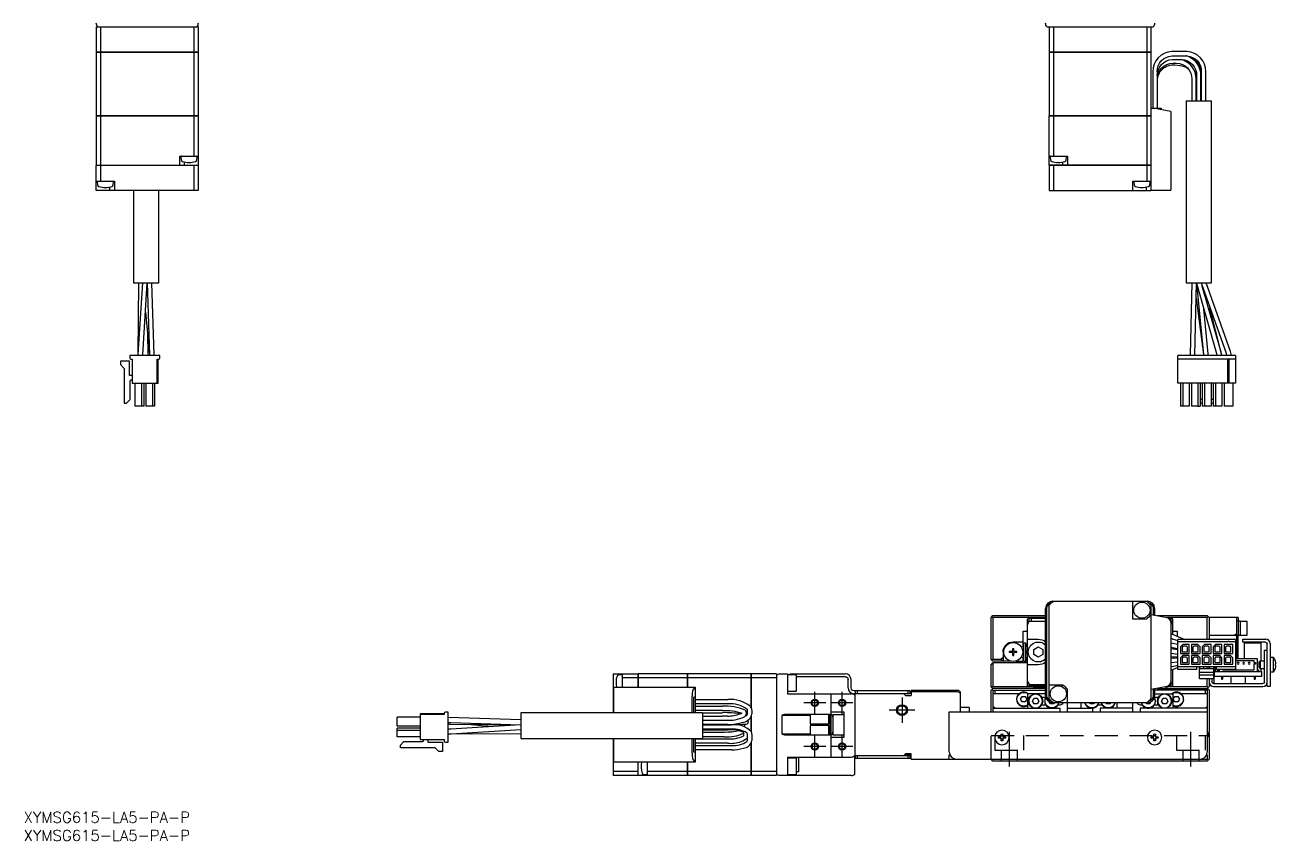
# Model space of a CAD drawing. Extents: x 0 to 753, y -8 to 439.
# Drawn here: x 0.4 to 344.5, y -8 to 216.5 of the extents above; entities that cross this region are included whole.
import ezdxf

# ---------------------------------------------------------------- set-up
doc = ezdxf.new("R2010")
doc.units = 0
doc.header["$LTSCALE"] = 0.5
doc.linetypes.add('CENTER', pattern=[50.8, 31.75, -6.35, 6.35, -6.35])
doc.linetypes.add('DASHED', pattern=[19.05, 12.7, -6.35])
for name, color, linetype in [('MSM_CENTER', 1, 'CENTER'), ('MSM_CONTINUOUS', 7, 'CONTINUOUS'), ('MSM_DASHED', 4, 'DASHED'), ('MSM_NARROW', 5, 'CONTINUOUS'), ('MSM_PART_NUMBER', 7, 'CONTINUOUS')]:
    doc.layers.add(name, color=color, linetype=linetype)
doc.styles.get("Standard").update_dxf_attribs({"font": 'txt.shx', "height": 1, "bigfont": 'bigfont.shx'})

msp = doc.modelspace()

# ---------------------------------------------------------------- linework, layer by layer
at = {"layer": 'MSM_CENTER'}
for p, q in [((217.66, 27), (217.66, 33)), ((225.16, 27), (225.16, 33)), ((241.66, 31.5), (241.66, 24.5)), ((220.66, 30), (214.66, 30)), ((228.16, 30), (222.16, 30)), ((245.16, 28), (238.16, 28)), ((217.66, 15), (217.66, 21)), ((225.16, 15), (225.16, 21)), ((271.16, 22), (271.16, 12.5)), ((321.16, 12.5), (321.16, 22)), ((220.66, 18), (214.66, 18)), ((228.16, 18), (222.16, 18))]:
    msp.add_line(p, q, dxfattribs=at)
at = {"layer": 'MSM_CONTINUOUS'}
for p, q in [((20, 216.01), (20, 209.02)), ((20, 216.01), (48, 216.01)), ((21.15, 216.01), (21.15, 209.02)), ((46.84, 216.01), (46.84, 209.02)), ((48, 216.01), (48, 209.02)), ((281.54, 216.01), (310.78, 216.01)), ((282.16, 216.01), (282.16, 209.02)), ((283.32, 216.01), (283.32, 209.02)), ((309.01, 216.01), (309.01, 209.02)), ((310.16, 216.01), (310.16, 209.02)), ((20, 209.02), (48, 209.02)), ((20, 209.01), (20, 191.52)), ((48, 209.01), (20, 209.01)), ((20.01, 209.01), (20.01, 209.02)), ((21.15, 209.01), (21.15, 191.52)), ((21.16, 209.01), (21.16, 209.02)), ((46.83, 209.01), (46.83, 209.02)), ((46.84, 209.01), (46.84, 191.52)), ((47.99, 209.01), (47.99, 209.02)), ((48, 209.01), (48, 191.52)), ((282.16, 209.02), (310.16, 209.02)), ((282.16, 209.01), (282.16, 191.52)), ((310.16, 209.01), (282.16, 209.01)), ((282.17, 209.01), (282.17, 209.02)), ((283.32, 209.01), (283.32, 191.52)), ((283.33, 209.01), (283.33, 209.02)), ((309, 209.01), (309, 209.02)), ((309.01, 209.01), (309.01, 191.52)), ((310.15, 209.01), (310.15, 209.02)), ((310.16, 209.01), (310.16, 171.01)), ((320.01, 209.21), (315.91, 209.21)), ((315.91, 208.01), (320.01, 208.01)), ((316.07, 207.01), (318.55, 207.01)), ((320.01, 208), (319.97, 208.01)), ((310.71, 203.61), (310.71, 193.61)), ((311.91, 193.61), (311.91, 203.61)), ((316.22, 206.01), (317.1, 206.01)), ((316.68, 205.53), (318.06, 205.41)), ((322.56, 203.32), (322.55, 203.35)), ((322.55, 203.35), (322.56, 203.32)), ((322.61, 202.61), (322.56, 203.32)), ((322.56, 203.32), (322.71, 202.11)), ((324.01, 203.61), (324.01, 195.61)), ((325.21, 195.61), (325.21, 203.61)), ((321.41, 201.61), (321.41, 195.61)), ((322.61, 195.61), (322.61, 202.61)), ((322.71, 202.61), (322.71, 195.61)), ((323.91, 195.61), (323.91, 202.61)), ((310.16, 193.61), (312.96, 193.61)), ((315.66, 192.75), (310.76, 193.61)), ((312.96, 193.61), (312.96, 193.22)), ((315.66, 192.75), (315.66, 171.11)), ((319.81, 195.61), (326.81, 195.61)), ((319.81, 195.61), (319.81, 145.61)), ((326.81, 145.61), (326.81, 195.61)), ((20, 191.52), (48, 191.52)), ((20, 191.51), (20, 177.91)), ((48, 191.51), (20, 191.51)), ((20.01, 191.51), (20.01, 191.52)), ((21.15, 191.51), (21.15, 177.91)), ((21.16, 191.51), (21.16, 191.52)), ((46.83, 191.51), (46.83, 191.52)), ((46.84, 191.51), (46.84, 180.41)), ((47.99, 191.51), (47.99, 191.52)), ((48, 191.51), (48, 177.91)), ((282.16, 191.52), (310.16, 191.52)), ((310.16, 191.51), (282.16, 191.51)), ((282.16, 177.91), (282.16, 191.51)), ((282.17, 191.51), (282.17, 191.52)), ((283.32, 191.51), (283.32, 180.41)), ((283.33, 191.51), (283.33, 191.52)), ((309, 191.51), (309, 191.52)), ((309.01, 191.51), (309.01, 177.91)), ((310.15, 191.51), (310.15, 191.52)), ((43, 180.41), (48, 180.41)), ((43, 177.91), (43, 180.41)), ((43.27, 180.19), (43.34, 179.42)), ((47.66, 179.42), (47.73, 180.19)), ((282.16, 180.41), (287.16, 180.41)), ((282.43, 180.19), (282.5, 179.42)), ((286.82, 179.42), (286.89, 180.19)), ((287.16, 180.41), (287.16, 177.91)), ((20, 177.91), (48, 177.91)), ((48, 177.9), (20, 177.9)), ((20, 171.01), (20, 177.9)), ((20.01, 177.91), (20.01, 177.9)), ((21.15, 177.9), (21.15, 173.51)), ((21.16, 177.91), (21.16, 177.9)), ((44.25, 177.91), (44.25, 178.84)), ((46.83, 177.91), (46.83, 177.9)), ((46.84, 177.9), (46.84, 171.01)), ((47.99, 177.91), (47.99, 177.9)), ((48, 177.9), (48, 171.01)), ((310.16, 177.91), (282.16, 177.91)), ((282.16, 177.9), (282.16, 171.01)), ((310.16, 177.9), (282.16, 177.9)), ((282.17, 177.91), (282.17, 177.9)), ((283.32, 177.9), (283.32, 171.01)), ((283.33, 177.91), (283.33, 177.9)), ((285.91, 177.91), (285.91, 178.84)), ((309, 177.91), (309, 177.9)), ((309.01, 177.9), (309.01, 173.51)), ((310.15, 177.91), (310.15, 177.9)), ((20, 173.51), (25, 173.51)), ((20.27, 173.3), (20.34, 172.53)), ((24.66, 172.53), (24.73, 173.3)), ((25, 173.51), (25, 171.01)), ((305.16, 171.01), (305.16, 173.51)), ((305.16, 173.51), (310.16, 173.51)), ((305.43, 173.3), (305.5, 172.53)), ((309.82, 172.53), (309.89, 173.3)), ((48, 171.01), (20, 171.01)), ((23.75, 171.01), (23.75, 171.95)), ((30.23, 171.01), (30.23, 145.61)), ((37.23, 145.61), (37.23, 171.01)), ((282.16, 171.01), (310.16, 171.01)), ((308.91, 171.01), (308.91, 171.95)), ((310.16, 171.11), (315.66, 171.11)), ((30.23, 145.61), (37.23, 145.61)), ((31.6, 145.61), (31.45, 125.94)), ((32.7, 145.61), (31.46, 125.81)), ((32.76, 125.73), (34, 145.59)), ((34, 145.61), (34.65, 125.68)), ((35.94, 125.73), (35.3, 145.61)), ((319.81, 145.61), (326.81, 145.61)), ((321.36, 145.61), (320.96, 125.72)), ((322.26, 125.69), (322.66, 145.61)), ((322.66, 145.52), (328.19, 126.1)), ((322.67, 145.49), (324.63, 125.89)), ((323.92, 145.61), (330.81, 126.21)), ((329.44, 126.46), (324.25, 144.67)), ((332.03, 126.64), (325.3, 145.61)), ((322.58, 141.31), (324.62, 125.85)), ((325.92, 126.02), (324.68, 138.43)), ((329.49, 126.37), (326.38, 138.68)), ((33.49, 137.46), (34.62, 125.89)), ((34.11, 131.13), (34.14, 126.28)), ((26.62, 124.06), (26.62, 123.06)), ((29.15, 124.06), (26.62, 124.06)), ((29.15, 120.21), (29.15, 124.06)), ((29.19, 125.61), (29.19, 124.89)), ((37.47, 125.61), (29.19, 125.61)), ((29.49, 124.59), (29.9, 124.59)), ((29.9, 124.59), (29.9, 117.96)), ((31.45, 125.94), (31.45, 125.61)), ((31.46, 125.81), (31.45, 125.61)), ((32.75, 125.61), (32.76, 125.73)), ((32.76, 125.61), (32.8, 126.39)), ((34.14, 126.28), (34.15, 125.61)), ((34.62, 125.89), (34.64, 125.61)), ((34.65, 125.68), (34.65, 125.61)), ((35.95, 125.61), (35.94, 125.73)), ((36.76, 117.96), (36.76, 124.59)), ((36.76, 124.59), (37.17, 124.59)), ((37.01, 117.96), (37.01, 124.59)), ((37.47, 124.89), (37.47, 125.61)), ((333.41, 125.61), (317.56, 125.61)), ((317.56, 117.96), (317.56, 125.61)), ((333.41, 124.59), (317.56, 124.59)), ((320.96, 125.72), (320.96, 125.61)), ((322.26, 125.61), (322.26, 125.76)), ((322.26, 125.61), (322.26, 125.69)), ((324.63, 125.89), (324.65, 125.61)), ((325.95, 125.61), (325.92, 126.02)), ((328.19, 126.1), (328.3, 125.61)), ((329.62, 125.61), (329.44, 126.46)), ((329.63, 125.61), (329.49, 126.37)), ((330.81, 126.21), (330.97, 125.61)), ((330.81, 126.21), (330.97, 125.61)), ((331.33, 117.96), (331.33, 124.59)), ((331.63, 117.96), (331.63, 124.59)), ((332.29, 125.61), (332.03, 126.64)), ((333.41, 125.61), (333.41, 117.96)), ((26.62, 123.06), (27.64, 122.04)), ((27.64, 122.04), (27.64, 112.5)), ((29.9, 120.06), (29.3, 120.06)), ((29.34, 113.5), (29.34, 118.63)), ((29.62, 118.91), (29.9, 118.91)), ((29.9, 117.96), (37.01, 117.96)), ((30.63, 117.96), (30.63, 111.61)), ((32.43, 117.96), (32.43, 111.61)), ((33.03, 117.96), (33.03, 111.61)), ((33.63, 117.96), (33.63, 111.61)), ((35.43, 117.96), (35.43, 111.61)), ((36.03, 117.96), (36.03, 111.61)), ((333.41, 117.96), (317.56, 117.96)), ((318.28, 117.96), (318.28, 111.61)), ((318.88, 117.96), (318.88, 111.61)), ((320.68, 117.96), (320.68, 111.61)), ((321.28, 117.96), (321.28, 111.61)), ((323.08, 117.96), (323.08, 111.61)), ((323.68, 117.96), (323.68, 111.61)), ((324.28, 117.96), (324.28, 111.61)), ((324.88, 117.96), (324.88, 111.61)), ((326.68, 117.96), (326.68, 111.61)), ((327.28, 117.96), (327.28, 111.61)), ((327.88, 117.96), (327.88, 111.61)), ((329.68, 117.96), (329.68, 111.61)), ((330.28, 117.96), (330.28, 111.61)), ((332.68, 117.96), (332.68, 111.61)), ((27.64, 112.5), (28.34, 112.5)), ((28.34, 112.5), (29.34, 113.5)), ((33.03, 111.61), (30.63, 111.61)), ((36.03, 111.61), (33.63, 111.61)), ((318.88, 111.61), (318.28, 111.61)), ((320.68, 111.61), (318.88, 111.61)), ((323.08, 111.61), (321.28, 111.61)), ((323.08, 111.61), (323.68, 111.61)), ((324.28, 113.5), (323.68, 113.5)), ((324.28, 112.5), (323.68, 112.5)), ((324.88, 111.61), (324.28, 111.61)), ((326.68, 111.61), (324.88, 111.61)), ((327.28, 113.5), (326.68, 113.5)), ((327.28, 112.5), (326.68, 112.5)), ((327.88, 111.61), (327.28, 111.61)), ((329.68, 111.61), (327.88, 111.61)), ((332.68, 111.61), (330.28, 111.61)), ((281.16, 32), (281.16, 56)), ((281.54, 32), (281.54, 56)), ((282.16, 31.15), (282.16, 56.84)), ((283.16, 58), (309.16, 58)), ((305.16, 53), (305.16, 58)), ((310.16, 56.85), (310.16, 31.15)), ((310.78, 56), (310.78, 54.19)), ((311.16, 56), (311.16, 54.12)), ((266.16, 53.5), (266.66, 54)), ((266.16, 42), (266.16, 53.5)), ((266.41, 53.75), (266.66, 53.5)), ((266.66, 54), (281.16, 54)), ((266.66, 53.5), (266.66, 42)), ((281.16, 53.5), (266.66, 53.5)), ((276.66, 53.5), (276.16, 53)), ((276.16, 34.5), (276.16, 53)), ((276.16, 52.5), (277.16, 52.5)), ((276.66, 52.5), (276.66, 53.3)), ((276.66, 53.3), (281.16, 53.3)), ((277.16, 53.3), (277.16, 52.5)), ((277.16, 52.5), (281.16, 52.5)), ((308.91, 53), (305.16, 53)), ((310.16, 54.3), (314.17, 53.59)), ((311.86, 54), (325.66, 54)), ((325.66, 53.5), (314.51, 53.5)), ((314.89, 53.3), (315.66, 53.3)), ((315.16, 53.06), (315.16, 53.3)), ((315.53, 52.5), (316.16, 52.5)), ((316.16, 53), (315.66, 53.5)), ((315.66, 53.3), (315.66, 52.5)), ((315.66, 51.82), (315.66, 36.18)), ((316.16, 48.89), (316.16, 53)), ((325.66, 54), (326.16, 53.5)), ((325.66, 53.5), (325.91, 53.75)), ((325.66, 47.47), (325.66, 53.5)), ((334.16, 53.5), (326.16, 53.5)), ((326.16, 53.5), (326.16, 47.47)), ((333.66, 53.5), (333.66, 42.5)), ((334.66, 52.5), (333.66, 52.5)), ((334.16, 53.5), (334.16, 52.5)), ((334.16, 52.5), (334.16, 48.5)), ((334.66, 52.5), (334.66, 48.5)), ((336.66, 52.4), (334.66, 52.4)), ((336.66, 48.6), (336.66, 52.4)), ((274.96, 49.7), (276.16, 49.7)), ((274.96, 45.55), (274.96, 49.7)), ((315.66, 49.1), (319.51, 47.47)), ((316.16, 49.7), (317.36, 49.7)), ((317.36, 49.7), (317.36, 48.38)), ((334.66, 48.5), (326.16, 48.5)), ((333.66, 49), (333.16, 48.5)), ((334.16, 42.5), (334.16, 48.5)), ((334.66, 48.6), (336.66, 48.6)), ((272.12, 45), (272.41, 45)), ((272.12, 44.21), (272.12, 45)), ((272.26, 46.8), (274.96, 46.8)), ((272.41, 44.21), (272.41, 45)), ((274.66, 45.38), (274.96, 45.55)), ((275.16, 46.5), (275.76, 46.5)), ((275.16, 41.5), (275.16, 46.5)), ((275.76, 41.5), (275.76, 46.5)), ((275.96, 46), (276.16, 46.2)), ((275.96, 46), (275.96, 45.55)), ((276.16, 46), (275.96, 46)), ((276.16, 45.43), (275.96, 45.55)), ((276.16, 47.5), (279.16, 47.5)), ((277.91, 44.72), (279.16, 45.44)), ((279.16, 45.44), (280.41, 44.72)), ((315.66, 47.73), (317.56, 47.12)), ((315.66, 46.48), (317.56, 46.11)), ((317.56, 44.89), (315.66, 45.26)), ((317.56, 44.6), (315.66, 44.88)), ((315.68, 47.79), (316.29, 47.53)), ((316.16, 47.57), (316.16, 47.59)), ((316.16, 45.16), (316.16, 44.8)), ((316.56, 44.75), (316.56, 45.08)), ((317.16, 44.66), (317.16, 44.97)), ((333.41, 47.47), (317.56, 47.47)), ((317.56, 39.19), (317.56, 47.47)), ((331.33, 46.76), (317.56, 46.76)), ((318.88, 46.03), (318.28, 45.43)), ((318.28, 45.43), (318.28, 43.63)), ((318.95, 45.58), (318.7, 45.33)), ((318.7, 45.33), (318.7, 44.08)), ((320.68, 46.03), (318.88, 46.03)), ((319.92, 45.58), (318.95, 45.58)), ((320.17, 45.33), (319.92, 45.58)), ((320.17, 44.08), (320.17, 45.33)), ((320.68, 43.63), (320.68, 46.03)), ((323.08, 46.03), (321.28, 46.03)), ((321.28, 46.03), (321.28, 43.63)), ((321.95, 45.58), (321.7, 45.33)), ((321.7, 45.33), (321.7, 44.08)), ((322.92, 45.58), (321.95, 45.58)), ((323.17, 45.33), (322.92, 45.58)), ((323.08, 46.03), (323.68, 45.43)), ((323.17, 44.08), (323.17, 45.33)), ((323.68, 43.63), (323.68, 45.43)), ((324.88, 46.03), (324.28, 45.43)), ((324.28, 45.43), (324.28, 43.63)), ((324.95, 45.58), (324.7, 45.33)), ((324.7, 45.33), (324.7, 44.08)), ((326.68, 46.03), (324.88, 46.03)), ((325.92, 45.58), (324.95, 45.58)), ((326.17, 45.33), (325.92, 45.58)), ((326.17, 44.08), (326.17, 45.33)), ((326.68, 43.63), (326.68, 46.03)), ((327.88, 46.03), (327.28, 45.43)), ((327.28, 45.43), (327.28, 43.63)), ((327.95, 45.58), (327.7, 45.33)), ((327.7, 45.33), (327.7, 44.08)), ((329.68, 46.03), (327.88, 46.03)), ((328.92, 45.58), (327.95, 45.58)), ((329.17, 45.33), (328.92, 45.58)), ((329.17, 44.08), (329.17, 45.33)), ((329.68, 43.63), (329.68, 46.03)), ((332.68, 46.03), (330.28, 46.03)), ((330.28, 46.03), (330.28, 43.63)), ((330.95, 45.58), (330.7, 45.33)), ((330.7, 45.33), (330.7, 44.08)), ((331.92, 45.58), (330.95, 45.58)), ((331.33, 46.76), (331.33, 46.86)), ((331.63, 46.86), (331.63, 46.76)), ((333.41, 46.76), (331.63, 46.76)), ((332.17, 45.33), (331.92, 45.58)), ((332.17, 44.08), (332.17, 45.33)), ((332.68, 43.63), (332.68, 46.03)), ((333.41, 47.47), (333.41, 39.19)), ((335.46, 46.7), (335.46, 47.5)), ((335.46, 47.5), (341.76, 47.5)), ((341.66, 46.7), (335.46, 46.7)), ((335.91, 46.5), (336.91, 46.5)), ((335.91, 42.2), (335.91, 46.5)), ((336.91, 46.5), (336.91, 46.4)), ((339.41, 46.4), (336.91, 46.4)), ((337.71, 46.4), (337.71, 46.5)), ((338.61, 46.5), (337.71, 46.5)), ((338.09, 46.4), (338.09, 46.5)), ((338.24, 46.4), (338.24, 46.5)), ((338.61, 46.4), (338.61, 46.5)), ((339.41, 46.5), (339.41, 46.4)), ((339.41, 46.5), (340.41, 46.5)), ((340.41, 46.5), (340.41, 41.5)), ((342.16, 34.5), (342.16, 46.2)), ((342.96, 46.3), (342.96, 34.5)), ((266.66, 41.5), (266.16, 42)), ((266.66, 42), (266.41, 41.75)), ((266.66, 42), (268.96, 42)), ((271.55, 41.5), (266.66, 41.5)), ((269.46, 42.5), (268.96, 42)), ((268.96, 42), (269.46, 41.65)), ((269.46, 44), (269.46, 41.5)), ((271.26, 43.86), (271.26, 44.15)), ((272.06, 44.15), (271.26, 44.15)), ((272.06, 43.86), (271.26, 43.86)), ((271.79, 44.15), (271.79, 43.86)), ((272.41, 44.47), (272.12, 44.47)), ((272.12, 43), (272.12, 43.8)), ((272.41, 43.53), (272.12, 43.53)), ((272.12, 43), (272.41, 43)), ((272.41, 43), (272.41, 43.8)), ((273.26, 44.15), (272.47, 44.15)), ((273.26, 43.86), (272.47, 43.86)), ((272.73, 43.86), (272.73, 44.15)), ((272.98, 41.5), (274.96, 41.5)), ((273.26, 43.86), (273.26, 44.15)), ((274.96, 42.45), (274.66, 42.62)), ((274.96, 41.5), (274.96, 42.45)), ((275.16, 41.5), (275.76, 41.5)), ((275.96, 42.45), (276.16, 42.57)), ((275.96, 42.45), (275.96, 41)), ((277.91, 43.28), (277.91, 44.72)), ((279.16, 42.56), (277.91, 43.28)), ((280.41, 43.28), (279.16, 42.56)), ((280.41, 44.72), (280.41, 43.28)), ((315.66, 43.66), (317.56, 43.39)), ((317.56, 42.63), (315.66, 42.59)), ((315.66, 42.27), (317.56, 42.43)), ((316.16, 42.6), (316.16, 42.31)), ((316.16, 42.57), (316.36, 42.45)), ((316.36, 42.33), (316.36, 42.45)), ((316.56, 42.34), (316.56, 42.61)), ((317.16, 42.39), (317.16, 42.62)), ((317.56, 42.57), (317.36, 42.45)), ((317.36, 42.45), (317.36, 42.41)), ((318.28, 43.63), (320.68, 43.63)), ((318.28, 42.43), (318.88, 43.03)), ((318.28, 42.43), (318.28, 40.63)), ((318.7, 44.08), (320.17, 44.08)), ((318.95, 42.58), (318.7, 42.33)), ((318.7, 42.33), (318.7, 41.08)), ((320.68, 43.03), (318.88, 43.03)), ((319.92, 42.58), (318.95, 42.58)), ((320.17, 42.33), (319.92, 42.58)), ((320.17, 41.08), (320.17, 42.33)), ((320.68, 40.63), (320.68, 43.03)), ((321.28, 43.63), (323.68, 43.63)), ((321.28, 43.03), (321.28, 40.63)), ((323.08, 43.03), (321.28, 43.03)), ((321.7, 44.08), (323.17, 44.08)), ((321.95, 42.58), (321.7, 42.33)), ((321.7, 42.33), (321.7, 41.08)), ((322.92, 42.58), (321.95, 42.58)), ((323.17, 42.33), (322.92, 42.58)), ((323.68, 42.43), (323.08, 43.03)), ((323.17, 41.08), (323.17, 42.33)), ((323.68, 40.63), (323.68, 42.43)), ((324.28, 43.63), (326.68, 43.63)), ((324.28, 43.03), (324.28, 40.63)), ((326.08, 43.03), (324.28, 43.03)), ((324.7, 44.08), (326.17, 44.08)), ((324.95, 42.58), (324.7, 42.33)), ((324.7, 42.33), (324.7, 41.08)), ((325.92, 42.58), (324.95, 42.58)), ((326.17, 42.33), (325.92, 42.58)), ((326.68, 42.43), (326.08, 43.03)), ((326.17, 41.08), (326.17, 42.33)), ((326.68, 40.63), (326.68, 42.43)), ((327.28, 43.63), (329.68, 43.63)), ((329.08, 43.03), (327.28, 43.03)), ((327.28, 43.03), (327.28, 40.63)), ((327.7, 44.08), (329.17, 44.08)), ((327.95, 42.58), (327.7, 42.33)), ((327.7, 42.33), (327.7, 41.08)), ((328.92, 42.58), (327.95, 42.58)), ((329.17, 42.33), (328.92, 42.58)), ((329.68, 42.43), (329.08, 43.03)), ((329.17, 41.08), (329.17, 42.33)), ((329.68, 40.63), (329.68, 42.43)), ((330.28, 43.63), (332.68, 43.63)), ((332.08, 43.03), (330.28, 43.03)), ((330.28, 43.03), (330.28, 40.63)), ((330.7, 44.08), (332.17, 44.08)), ((330.95, 42.58), (330.7, 42.33)), ((330.7, 42.33), (330.7, 41.08)), ((331.92, 42.58), (330.95, 42.58)), ((332.17, 42.33), (331.92, 42.58)), ((332.68, 42.43), (332.08, 43.03)), ((332.17, 41.08), (332.17, 42.33)), ((332.68, 40.63), (332.68, 42.43)), ((333.41, 42.2), (339.41, 42.2)), ((333.41, 41.7), (338.41, 41.7)), ((334.16, 42.5), (333.66, 42.5)), ((338.41, 41.7), (338.41, 41.15)), ((339.41, 42.2), (339.41, 38.5)), ((340.16, 41.5), (339.96, 41.3)), ((339.96, 39.7), (339.96, 41.3)), ((340.16, 41.5), (340.16, 39.5)), ((341.36, 41.5), (340.16, 41.5)), ((341.36, 35.7), (341.36, 44.5)), ((341.36, 44.5), (342.16, 44.5)), ((343.86, 42.5), (342.96, 42.5)), ((343.86, 38.5), (343.86, 42.5)), ((344.42, 41.43), (344.42, 41.45)), ((162.16, 38), (162.16, 27.23)), ((162.16, 38), (169.05, 38)), ((164.66, 38), (164.66, 34.3)), ((169.05, 34.3), (169.05, 38)), ((169.06, 37.99), (169.05, 37.99)), ((182.66, 38), (169.06, 38)), ((169.06, 38), (169.06, 34.3)), ((182.66, 34.3), (182.66, 38)), ((182.66, 37.99), (182.67, 37.99)), ((182.67, 38), (182.67, 34.3)), ((200.16, 38), (182.67, 38)), ((200.16, 38), (200.16, 28.73)), ((200.16, 37.99), (200.17, 37.99)), ((207.16, 38), (200.17, 38)), ((200.17, 28.71), (200.17, 38)), ((207.16, 38), (207.16, 10)), ((208.16, 38), (210.16, 38)), ((210.16, 38), (210.16, 32.5)), ((210.86, 37.75), (210.86, 38)), ((210.86, 38), (226.06, 38)), ((211.36, 38), (211.36, 37.75)), ((266.16, 40.5), (266.66, 41)), ((266.16, 34.5), (266.16, 40.5)), ((266.66, 41), (266.66, 34.5)), ((275.96, 41), (266.66, 41)), ((276.16, 41.23), (275.96, 41.23)), ((279.16, 40.5), (276.16, 40.5)), ((317.56, 41.22), (315.66, 41.06)), ((317.56, 40.25), (315.66, 39.83)), ((317.56, 39.7), (315.66, 38.9)), ((316.16, 34.5), (316.16, 39.11)), ((333.41, 39.9), (317.56, 39.9)), ((322.75, 39.19), (317.56, 39.19)), ((318.28, 40.63), (320.68, 40.63)), ((318.7, 41.08), (320.17, 41.08)), ((321.28, 40.63), (323.68, 40.63)), ((321.7, 41.08), (323.17, 41.08)), ((322.75, 39.19), (322.75, 39.9)), ((323.55, 36.62), (323.55, 39.65)), ((327.41, 39.34), (323.55, 39.34)), ((327.41, 38.34), (323.55, 38.34)), ((324.28, 40.63), (326.68, 40.63)), ((324.66, 39.34), (324.66, 39.9)), ((324.7, 41.08), (326.17, 41.08)), ((325.66, 39.34), (325.66, 39.9)), ((326.16, 39.34), (326.16, 39.9)), ((326.31, 39.34), (326.31, 39.9)), ((327.28, 40.63), (329.68, 40.63)), ((327.41, 36.62), (327.41, 39.65)), ((327.46, 39.5), (327.41, 39.5)), ((327.46, 39.5), (327.46, 35.5)), ((327.66, 37.3), (327.66, 38.5)), ((340.66, 38.5), (327.66, 38.5)), ((327.7, 41.08), (329.17, 41.08)), ((327.91, 38.5), (327.91, 39.9)), ((328.21, 39.19), (328.21, 39.9)), ((333.41, 39.19), (328.21, 39.19)), ((328.46, 39.05), (328.68, 39.05)), ((328.46, 38.5), (328.46, 39.05)), ((328.68, 38.5), (328.68, 39.19)), ((328.91, 39.19), (328.91, 38.5)), ((329.91, 39), (329.91, 39.19)), ((338.41, 39), (329.91, 39)), ((330.28, 40.63), (332.68, 40.63)), ((330.7, 41.08), (332.17, 41.08)), ((338.41, 41.15), (338.91, 41.15)), ((338.91, 40.65), (338.41, 40.65)), ((338.41, 40.65), (338.41, 39)), ((338.91, 41.15), (338.91, 40.65)), ((339.41, 39.05), (339.87, 39.05)), ((339.87, 38.5), (339.87, 39.05)), ((339.96, 39.7), (340.16, 39.5)), ((340.16, 39.5), (341.36, 39.5)), ((340.41, 39.5), (340.41, 38.5)), ((340.66, 37.3), (340.66, 38.5)), ((342.96, 38.5), (343.86, 38.5)), ((344.42, 40.7), (344.55, 40.7)), ((344.42, 40.3), (344.42, 40.7)), ((344.55, 40.3), (344.42, 40.3)), ((344.42, 39.55), (344.42, 39.57)), ((164.45, 37.73), (163.69, 37.66)), ((169.05, 36.85), (164.66, 36.85)), ((169.06, 36.84), (169.05, 36.84)), ((182.66, 36.85), (169.06, 36.85)), ((182.66, 36.84), (182.67, 36.84)), ((200.16, 36.85), (182.67, 36.85)), ((200.16, 36.84), (200.17, 36.84)), ((207.16, 36.85), (200.17, 36.85)), ((212.66, 37.75), (210.16, 37.75)), ((212.66, 33.25), (212.66, 37.75)), ((226.06, 37.2), (212.66, 37.2)), ((226.86, 34.1), (226.86, 36.4)), ((227.66, 34.1), (227.66, 36.4)), ((266.41, 34.25), (266.16, 34.5)), ((266.66, 34.5), (266.41, 34.25)), ((266.66, 34.5), (281.16, 34.5)), ((276.16, 35.5), (276.36, 35.5)), ((276.66, 34.7), (276.66, 35.23)), ((281.16, 34.7), (276.66, 34.7)), ((277.16, 35.1), (277.16, 34.7)), ((277.16, 35.1), (281.16, 35.1)), ((282.16, 35), (285.91, 35)), ((314.51, 34.5), (325.66, 34.5)), ((315.66, 34.7), (314.89, 34.7)), ((315.16, 34.7), (315.16, 34.94)), ((315.66, 35.23), (315.66, 34.7)), ((315.96, 35.5), (316.16, 35.5)), ((327.41, 37.64), (323.55, 37.64)), ((327.41, 36.62), (323.55, 36.62)), ((325.66, 34.5), (325.66, 36.62)), ((325.91, 34.25), (325.66, 34.5)), ((326.16, 34.5), (325.66, 34)), ((326.16, 36.62), (326.16, 34.5)), ((326.96, 35.7), (326.96, 36.62)), ((327.01, 35.5), (327.46, 35.5)), ((327.36, 35.3), (340.96, 35.3)), ((327.36, 34.5), (340.96, 34.5)), ((340.66, 37.3), (327.66, 37.3)), ((329.54, 37.3), (329.54, 36.5)), ((329.54, 36.5), (329.79, 36.5)), ((329.79, 37.3), (329.79, 36.5)), ((332.16, 37.3), (332.16, 35.3)), ((336.16, 35.3), (336.16, 37.3)), ((338.54, 37.3), (338.54, 36.5)), ((338.54, 36.5), (338.79, 36.5)), ((338.79, 37.3), (338.79, 36.5)), ((342.96, 34.5), (342.16, 34.5)), ((162.26, 34.25), (162.16, 34.25)), ((162.26, 34.3), (162.26, 27.23)), ((162.26, 34.3), (184.76, 34.3)), ((183.9, 27.23), (183.9, 31.82)), ((184.16, 33.59), (184.76, 34.19)), ((184.37, 27.23), (184.37, 31.6)), ((184.76, 31.6), (184.37, 31.6)), ((184.76, 34.3), (184.76, 27.23)), ((210.16, 33.25), (212.66, 33.25)), ((210.16, 32.5), (227.66, 32.5)), ((222.16, 26.87), (222.16, 32.5)), ((243.86, 33.3), (228.46, 33.3)), ((243.86, 32.5), (228.46, 32.5)), ((228.66, 32.5), (228.66, 15.5)), ((228.86, 32.5), (228.86, 33.3)), ((229.36, 33.3), (229.36, 32.5)), ((242.66, 32), (242.16, 32.5)), ((242.66, 32), (244.16, 32)), ((243.36, 32.5), (243.36, 33.3)), ((243.86, 33.3), (243.86, 32.5)), ((244.16, 33.5), (244.16, 32)), ((244.16, 33.5), (257.16, 33.5)), ((257.05, 33), (244.16, 33)), ((257.05, 33), (256.55, 33.5)), ((257.66, 32.69), (257.05, 33)), ((257.16, 33.5), (257.66, 33)), ((257.66, 33), (257.66, 27.5)), ((266.16, 33.5), (266.66, 34)), ((266.16, 27.5), (266.16, 33.5)), ((266.66, 34), (266.41, 34.25)), ((266.41, 33.75), (266.66, 33.5)), ((281.16, 34), (266.66, 34)), ((266.66, 33.5), (281.16, 33.5)), ((266.66, 33.5), (266.66, 27.5)), ((273.84, 32.5), (266.66, 32.5)), ((267.16, 33.5), (267.16, 32.5)), ((274.29, 31), (274.73, 31.75)), ((274.73, 30.25), (274.29, 31)), ((274.73, 31.75), (275.59, 31.75)), ((275.59, 31.75), (276.03, 31)), ((276.03, 31), (275.59, 30.25)), ((281.16, 32.5), (276.16, 32.5)), ((276.16, 32.5), (276.16, 28.5)), ((277.54, 30.5), (277.98, 31.25)), ((278.01, 34.35), (277.66, 34)), ((277.98, 31.25), (278.84, 31.25)), ((281.16, 34.35), (278.01, 34.35)), ((278.84, 31.25), (279.28, 30.5)), ((281.18, 31.5), (280.14, 31.5)), ((287.16, 27.5), (287.16, 33.75)), ((314.17, 34.41), (310.16, 33.7)), ((310.78, 33.81), (310.78, 32)), ((312.18, 31.5), (311.14, 31.5)), ((311.16, 33.88), (311.16, 32)), ((325.66, 33.5), (311.16, 33.5)), ((311.16, 32.5), (316.16, 32.5)), ((311.86, 34), (325.66, 34)), ((313.04, 30.5), (313.48, 31.25)), ((313.48, 31.25), (314.34, 31.25)), ((314.31, 34.35), (313.85, 34.35)), ((314.66, 34), (314.31, 34.35)), ((314.34, 31.25), (314.78, 30.5)), ((316.16, 32.5), (316.16, 28.5)), ((316.29, 31), (316.73, 31.75)), ((316.73, 30.25), (316.29, 31)), ((316.73, 31.75), (317.59, 31.75)), ((317.59, 31.75), (318.03, 31)), ((318.03, 31), (317.59, 30.25)), ((325.66, 32.5), (318.48, 32.5)), ((325.16, 32.5), (325.16, 33.5)), ((326.16, 33.5), (325.66, 34)), ((325.66, 33.5), (325.91, 33.75)), ((325.66, 33.5), (325.66, 16.5)), ((326.16, 33.5), (326.16, 22)), ((184.76, 30.9), (193.76, 30.9)), ((193.76, 29.7), (184.76, 29.7)), ((184.76, 29.1), (192.28, 29.1)), ((192.28, 27.9), (184.76, 27.9)), ((199.16, 26.98), (199.16, 27.95)), ((200.36, 27.95), (200.36, 27)), ((260.16, 28.75), (257.66, 28.75)), ((260.16, 28.75), (260.16, 27.5)), ((267.16, 28.5), (266.66, 29)), ((266.66, 28.5), (285.16, 28.5)), ((275.59, 30.25), (274.73, 30.25)), ((277.98, 29.75), (277.54, 30.5)), ((278.84, 29.75), (277.98, 29.75)), ((279.28, 30.5), (278.84, 29.75)), ((280.14, 29.5), (281.18, 29.5)), ((282.48, 29.75), (282.19, 30.25)), ((283.34, 29.75), (282.48, 29.75)), ((309.16, 30), (283.16, 30)), ((283.49, 30), (283.34, 29.75)), ((284.64, 29.5), (285.16, 29.5)), ((285.16, 27.5), (285.16, 28.5)), ((287.16, 28.5), (294.16, 28.5)), ((290.86, 30), (290.86, 28.5)), ((293.48, 29.75), (293.33, 30)), ((294.34, 29.75), (293.48, 29.75)), ((294.16, 27.5), (294.16, 28.5)), ((294.49, 30), (294.34, 29.75)), ((295.64, 29.5), (296.68, 29.5)), ((305.16, 28.5), (296.16, 28.5)), ((296.16, 28.5), (296.16, 27.5)), ((297.98, 29.75), (297.83, 30)), ((298.84, 29.75), (297.98, 29.75)), ((298.99, 30), (298.84, 29.75)), ((300.86, 28.5), (300.86, 30)), ((305.16, 27.5), (305.16, 30)), ((307.16, 29.5), (307.68, 29.5)), ((325.66, 28.5), (307.16, 28.5)), ((307.16, 28.5), (307.16, 27.5)), ((308.98, 29.75), (308.83, 30)), ((309.84, 29.75), (308.98, 29.75)), ((310.13, 30.25), (309.84, 29.75)), ((311.14, 29.5), (312.18, 29.5)), ((313.48, 29.75), (313.04, 30.5)), ((314.34, 29.75), (313.48, 29.75)), ((314.78, 30.5), (314.34, 29.75)), ((317.59, 30.25), (316.73, 30.25)), ((325.66, 29), (325.16, 28.5)), ((102.76, 23.63), (102.76, 26.03)), ((109.11, 26.03), (102.76, 26.03)), ((109.11, 27.01), (109.11, 19.9)), ((115.74, 27.01), (109.11, 27.01)), ((115.74, 26.76), (109.11, 26.76)), ((115.74, 27.17), (115.74, 26.76)), ((116.76, 27.47), (116.04, 27.47)), ((116.76, 19.19), (116.76, 27.47)), ((116.88, 25.94), (116.76, 25.95)), ((117.6, 25.92), (116.76, 25.94)), ((116.76, 24.64), (117.55, 24.62)), ((116.76, 24.15), (117.43, 24.14)), ((136.76, 25.3), (116.88, 25.94)), ((117.43, 24.14), (136.74, 24)), ((117.55, 24.62), (136.76, 24)), ((122.28, 24.11), (128.61, 23.49)), ((136.76, 27.23), (136.76, 20.23)), ((186.76, 27.23), (136.76, 27.23)), ((186.76, 27.3), (192.3, 27.3)), ((186.76, 27.23), (186.76, 20.23)), ((186.76, 26.35), (192.21, 26.35)), ((186.76, 25.25), (193.76, 25.25)), ((192.18, 26.35), (192.22, 26.35)), ((197.64, 27.17), (197.7, 27.33)), ((198.36, 24.13), (198.36, 24.08)), ((198.83, 26.92), (198.75, 26.72)), ((198.84, 26.96), (198.83, 26.92)), ((199.2, 25.17), (199.33, 24.99)), ((199.33, 24.99), (199.36, 24.79)), ((200.16, 26.32), (200.16, 22.12)), ((200.17, 22.1), (200.17, 26.35)), ((208.66, 21.9), (208.66, 26.1)), ((216.36, 26.5), (208.77, 26.5)), ((209.46, 26.9), (221.86, 26.9)), ((216.36, 26.9), (216.36, 24.25)), ((216.36, 24.25), (221.56, 24.25)), ((221.56, 24.25), (221.56, 26.9)), ((221.86, 26.5), (221.56, 26.5)), ((221.86, 21.5), (221.86, 26.5)), ((222.06, 26.3), (221.86, 26.5)), ((222.06, 26.88), (222.06, 21.12)), ((222.07, 26.87), (222.15, 26.84)), ((222.16, 26.87), (222.07, 26.87)), ((222.16, 27.5), (225.66, 27.5)), ((222.66, 26.75), (222.66, 21.25)), ((225.66, 26.75), (222.66, 26.75)), ((225.66, 27.5), (225.66, 20.5)), ((254.66, 16.5), (254.66, 27.5)), ((254.66, 27.5), (325.66, 27.5)), ((109.11, 23.63), (102.76, 23.63)), ((102.76, 20.63), (102.76, 23.03)), ((109.11, 23.03), (102.76, 23.03)), ((109.11, 22.43), (102.76, 22.43)), ((117.54, 22.8), (116.76, 22.76)), ((116.76, 21.46), (117.62, 21.5)), ((116.76, 21.45), (117.37, 21.45)), ((116.76, 21.45), (117.09, 21.45)), ((117.09, 21.45), (136.76, 21.6)), ((136.74, 24), (117.54, 22.8)), ((117.62, 21.5), (136.76, 22.7)), ((193.76, 24.05), (186.76, 24.05)), ((186.76, 23.95), (194.76, 23.95)), ((194.76, 22.75), (186.76, 22.75)), ((193.76, 22.5), (186.76, 22.5)), ((186.76, 21.9), (192.76, 21.9)), ((192.76, 20.7), (186.76, 20.7)), ((195.82, 22.57), (193.76, 22.5)), ((198.16, 21.06), (198.16, 21.79)), ((198.36, 23.64), (198.31, 23.41)), ((198.36, 24.08), (198.36, 23.67)), ((198.36, 23.67), (198.36, 23.64)), ((199.16, 19.65), (199.16, 21.4)), ((200.36, 21.4), (200.36, 19.65)), ((208.77, 21.5), (216.36, 21.5)), ((221.86, 21.1), (209.46, 21.1)), ((221.56, 23.75), (216.36, 23.75)), ((216.36, 23.75), (216.36, 21.1)), ((221.56, 21.1), (221.56, 23.75)), ((221.56, 21.5), (221.86, 21.5)), ((221.86, 21.5), (222.06, 21.7)), ((222.15, 21.15), (222.07, 21.13)), ((222.16, 21.13), (222.07, 21.13)), ((222.16, 15.1), (222.16, 21.13)), ((222.66, 21.25), (225.66, 21.25)), ((268.23, 20.7), (268.96, 20.7)), ((268.96, 20.7), (268.96, 21.43)), ((269.36, 21.43), (269.36, 20.7)), ((269.36, 20.7), (270.09, 20.7)), ((310.23, 20.7), (310.96, 20.7)), ((310.96, 20.7), (310.96, 21.43)), ((311.36, 21.43), (311.36, 20.7)), ((311.36, 20.7), (312.09, 20.7)), ((325.91, 21.75), (325.66, 22)), ((325.66, 21.5), (326.16, 22)), ((325.66, 21.4), (325.76, 21.4)), ((326.16, 21.23), (325.66, 21.23)), ((325.66, 20.5), (326.16, 21)), ((325.66, 21), (326.16, 21)), ((326.06, 21.9), (326.06, 21.7)), ((326.06, 21.8), (326.16, 21.7)), ((326.16, 21.7), (326.16, 14.5)), ((109.11, 20.63), (102.76, 20.63)), ((103.65, 18.34), (104.65, 19.34)), ((103.65, 17.64), (103.65, 18.34)), ((113.19, 17.64), (103.65, 17.64)), ((104.65, 19.34), (109.78, 19.34)), ((109.11, 19.9), (115.74, 19.9)), ((110.06, 19.62), (110.06, 19.9)), ((111.21, 19.9), (111.21, 19.3)), ((111.36, 19.15), (115.21, 19.15)), ((114.21, 16.62), (113.19, 17.64)), ((115.21, 19.15), (115.21, 16.62)), ((115.74, 19.9), (115.74, 19.49)), ((116.04, 19.19), (116.76, 19.19)), ((136.76, 20.23), (186.76, 20.23)), ((162.16, 20.23), (162.16, 10)), ((162.26, 20.23), (162.26, 13.7)), ((183.9, 16.18), (183.9, 20.23)), ((184.37, 16.4), (184.37, 20.23)), ((184.76, 20.23), (184.76, 13.7)), ((184.76, 20.1), (193.76, 20.1)), ((193.76, 18.9), (184.76, 18.9)), ((184.76, 18.3), (194.76, 18.3)), ((200.16, 19.03), (200.16, 10)), ((200.17, 10), (200.17, 19.05)), ((225.66, 20.5), (222.16, 20.5)), ((268.96, 20.3), (268.23, 20.3)), ((268.96, 19.57), (268.96, 20.3)), ((269.36, 20.3), (269.36, 19.57)), ((270.09, 20.3), (269.36, 20.3)), ((310.96, 20.3), (310.23, 20.3)), ((310.96, 19.57), (310.96, 20.3)), ((311.36, 20.3), (311.36, 19.57)), ((312.09, 20.3), (311.36, 20.3)), ((115.21, 16.62), (114.21, 16.62)), ((184.76, 13.81), (184.16, 14.41)), ((184.76, 16.4), (184.37, 16.4)), ((194.76, 17.1), (184.76, 17.1)), ((210.16, 15.1), (227.66, 15.1)), ((210.16, 15.1), (210.16, 10)), ((212.66, 14.75), (210.16, 14.75)), ((212.66, 10.25), (212.66, 14.75)), ((213.16, 15.1), (213.16, 11.05)), ((228.66, 15.5), (243.86, 15.5)), ((228.66, 10.38), (228.66, 15.48)), ((228.86, 14.7), (228.86, 15.5)), ((243.86, 14.7), (228.86, 14.7)), ((229.36, 15.5), (229.36, 14.7)), ((242.16, 15.5), (242.66, 16)), ((242.41, 15.75), (244.16, 15.75)), ((244.16, 16), (242.66, 16)), ((243.36, 14.7), (243.36, 15.5)), ((243.86, 15.5), (243.86, 14.7)), ((244.16, 14.5), (244.16, 16)), ((244.16, 14.5), (325.66, 14.5)), ((254.66, 14.5), (254.66, 15.7)), ((266.66, 14), (266.16, 14.5)), ((266.66, 14.5), (266.41, 14.25)), ((325.66, 14), (266.66, 14)), ((325.66, 15.7), (325.66, 14.5)), ((325.91, 14.25), (325.66, 14.5)), ((325.66, 14), (326.16, 14.5)), ((169.05, 11.15), (162.16, 11.15)), ((184.76, 13.7), (162.26, 13.7)), ((169.05, 10), (169.05, 13.7)), ((169.06, 11.15), (169.05, 11.15)), ((169.06, 10), (169.06, 13.7)), ((170.58, 10.34), (171.34, 10.27)), ((171.56, 13.7), (171.56, 10)), ((182.66, 11.15), (171.56, 11.15)), ((182.66, 10), (182.66, 13.7)), ((182.66, 11.15), (182.67, 11.15)), ((182.67, 13.7), (182.67, 10)), ((200.16, 11.15), (182.67, 11.15)), ((200.16, 11.15), (200.17, 11.15)), ((207.16, 11.15), (200.17, 11.15)), ((213.16, 11.05), (212.66, 11.05)), ((169.05, 10), (162.16, 10)), ((169.06, 10.01), (169.05, 10.01)), ((182.66, 10), (169.06, 10)), ((182.66, 10.01), (182.67, 10.01)), ((200.16, 10), (182.67, 10)), ((200.16, 10.01), (200.17, 10.01)), ((207.16, 10), (200.17, 10)), ((227.66, 10), (208.16, 10)), ((210.16, 10.25), (212.66, 10.25))]:
    msp.add_line(p, q, dxfattribs=at)
for centre, radius in [((307.66, 55.5), 2.23), ((272.26, 44), 2.6), ((284.66, 32.5), 2.23), ((278.41, 30.5), 2), ((313.91, 30.5), 2), ((217.66, 30), 0.783), ((225.16, 30), 0.783), ((241.66, 28), 1.23), ((217.66, 18), 0.783), ((225.16, 18), 0.783)]:
    msp.add_circle(centre, radius, dxfattribs=at)
at = {"layer": 'MSM_CONTINUOUS', "extrusion": (0, 0, -1)}
for centre, radius in [((-334.16, 40.9), 0.25), ((-335.66, 40.9), 0.25), ((-337.16, 40.9), 0.25), ((-278.41, 30.5), 1.9), ((-313.91, 30.5), 1.9), ((-269.16, 20.5), 2), ((-311.16, 20.5), 2)]:
    msp.add_circle(centre, radius, dxfattribs=at)
for centre, radius, start, end in [((-21.5, 217.01), 1.5, 318.1897, 0), ((-46.5, 217.01), 1.5, 180, 221.8103), ((-282.66, 217.01), 1.5, 318.1897, 0), ((-309.66, 217.01), 1.5, 180, 221.8103), ((-316.12, 203.8), 4.22, 357.4296, 87.1458), ((-316.19, 202.73), 4.29, 358.4433, 88.358), ((-318.42, 202.72), 4.29, 91.6879, 181.5108), ((-319.79, 203.79), 4.22, 92.931, 182.4936), ((-318.56, 202.72), 5.45, 113.9954, 178.8909), ((-316.27, 201.65), 4.36, 359.4143, 89.4108), ((-316.3, 201.16), 4.39, 359.8692, 94.9179), ((-317.05, 201.65), 4.36, 90.6063, 180.5686), ((-317.68, 201.06), 4.37, 95.0458, 127.0419), ((-29.3, 120.21), 0.15, 270, 0), ((-29.62, 118.63), 0.28, 0, 90), ((-283.16, 56), 1.62, 0, 80.2833), ((-296.16, 44), 19, 42.5364, 47.4636), ((-296.16, 44), 19, 132.5364, 137.4626), ((-309.16, 56), 1.62, 99.7264, 180), ((-296.12, 67.05), 19, 222.3336, 227.6664), ((-313.86, 51.82), 1.8, 100, 180), ((-272.26, 44), 2.8, 0, 90), ((-275.58, 43.89), 1.75, 52.994, 58.6217), ((-279.16, 44), 2.75, 223.3418, 136.6582), ((-279.16, 44), 3.5, 90, 124.8499), ((-313.16, 44), 2.75, 155.38, 161.7789), ((-331.48, 46.86), 0.15, 0, 180), ((-341.66, 46.2), 0.5, 90, 180), ((-272.06, 44.21), 0.06, 180, 270), ((-272.06, 43.8), 0.06, 90, 180), ((-272.47, 44.21), 0.06, 270, 0), ((-272.47, 43.8), 0.06, 0, 90), ((-275.58, 44.12), 1.75, 301.3783, 307.006), ((-278.66, 44), 2.6, 344.0576, 15.9424), ((-320.06, 44), 2.6, 13.4564, 15.9424), ((-208.16, 36.5), 1.5, 48.1897, 90), ((-279.16, 44), 3.5, 235.1501, 270), ((-323.3, 39.65), 0.25, 90, 180), ((-327.66, 39.65), 0.25, 0, 90), ((-226.06, 36.4), 0.8, 90, 180), ((-273.12, 20.95), 19, 132.3336, 137.6664), ((-313.86, 36.18), 1.8, 180, 260), ((-327.36, 35.7), 0.4, 270, 0), ((-340.96, 35.7), 0.4, 180, 270), ((-228.46, 34.1), 0.8, 270, 0), ((-275.16, 31), 1.9, 238.2431, 127.8637), ((-282.91, 30.5), 1.9, 195.2576, 28.8945), ((-283.16, 32), 1.62, 279.7266, 0), ((-296.16, 44), 19, 312.5374, 317.4636), ((-309.41, 30.5), 1.9, 151.1055, 344.7425), ((-296.16, 44), 19, 222.5374, 227.4626), ((-309.16, 32), 1.62, 180, 260.2637), ((-317.16, 31), 1.9, 52.1364, 301.7569), ((-193.05, 14.14), 13.78, 86.7908, 109.3093), ((-293.91, 30.5), 1.9, 195.2576, 344.7425), ((-298.41, 30.5), 1.9, 195.2576, 344.7425), ((-192.96, 51.62), 25.29, 268.5191, 271.6777), ((-209.46, 26.1), 0.8, 0, 90), ((-221.86, 26.1), 0.8, 90, 105.1266), ((-193.19, 37.69), 15.8, 256.5872, 271.5576), ((-194.23, 10.56), 13.5, 87.9949, 95.1375), ((-209.46, 21.9), 0.8, 270, 0), ((-221.86, 21.9), 0.8, 254.8734, 270), ((-269.16, 20.5), 0.95, 347.8468, 12.1532), ((-269.16, 20.5), 0.95, 77.8468, 102.1532), ((-269.16, 20.5), 0.95, 167.8468, 192.1532), ((-311.16, 20.5), 0.95, 347.8468, 12.1532), ((-311.16, 20.5), 0.95, 77.8468, 102.1532), ((-311.16, 20.5), 0.95, 167.8468, 192.1532), ((-269.16, 20.5), 0.95, 257.8468, 282.1532), ((-311.16, 20.5), 0.95, 257.8468, 282.1532), ((-208.16, 11.5), 1.5, 270, 311.8103)]:
    msp.add_arc(centre, radius, start, end, dxfattribs=at)
at = {"layer": 'MSM_CONTINUOUS'}
for centre, radius, start, end in [((316.12, 203.8), 5.41, 92.1863, 182.0343), ((317.02, 201.64), 5.59, 359.7079, 74.0346), ((319.81, 203.81), 5.41, 357.9067, 87.8727), ((318.34, 202.68), 5.57, 359.2277, 72.6191), ((43.47, 180.21), 0.2, 90, 185), ((43.83, 179.47), 0.5, 185, 252.3708), ((45.5, 184.71), 6, 252.3708, 287.6292), ((47.17, 179.47), 0.5, 287.6292, 355), ((47.53, 180.21), 0.2, 355, 90), ((282.63, 180.21), 0.2, 90, 185), ((283, 179.47), 0.5, 185, 252.3708), ((284.66, 184.71), 6, 252.3708, 287.6292), ((286.33, 179.47), 0.5, 287.6292, 355), ((286.69, 180.21), 0.2, 355, 90), ((20.47, 173.32), 0.2, 108.1949, 185), ((20.83, 172.58), 0.5, 185, 252.3708), ((22.5, 177.82), 6, 252.3708, 287.6292), ((24.17, 172.58), 0.5, 287.6292, 355), ((24.53, 173.32), 0.2, 355, 71.8051), ((305.63, 173.32), 0.2, 108.1949, 185), ((306, 172.58), 0.5, 185, 252.3708), ((307.66, 177.82), 6, 252.3708, 287.6292), ((309.33, 172.58), 0.5, 287.6292, 355), ((309.69, 173.32), 0.2, 355, 71.8051), ((29.49, 124.89), 0.3, 180, 270), ((37.17, 124.89), 0.3, 270, 360), ((283.16, 56), 2, 90, 180), ((309.16, 56), 2, 0, 90), ((277.16, 51.5), 1, 90, 180), ((315.16, 51.5), 1, 0, 66.553), ((275.46, 44), 1.59, 100.893, 126.1972), ((275.46, 44), 1.59, 63.8358, 79.1069), ((341.76, 46.3), 1.2, 0, 90), ((275.46, 44), 1.59, 233.8028, 259.107), ((275.46, 44), 1.59, 280.8931, 296.1642), ((316.86, 44), 1.59, 243.8359, 259.107), ((316.86, 44), 1.59, 280.8931, 296.1642), ((341.36, 40.5), 3.2, 17.27, 38.6822), ((341.36, 40.5), 3.19, 3.5904, 16.9053), ((226.06, 36.4), 1.6, 0, 90), ((341.36, 40.5), 3.2, 321.3178, 342.73), ((341.36, 40.5), 3.19, 343.0947, 356.4096), ((168.97, 35.5), 6, 162.3708, 191.537), ((163.73, 37.17), 0.5, 95, 162.3708), ((164.47, 37.53), 0.2, 18.1949, 95), ((277.16, 36.1), 1, 180, 270), ((315.16, 36.1), 1, 278.5151, 0), ((327.36, 35.7), 1.2, 180, 270), ((340.96, 35.7), 1.2, 270, 0), ((188.53, 32.04), 4.64, 160.4546, 182.713), ((228.46, 34.1), 1.6, 180, 270), ((227.66, 31), 1.5, 48.1897, 90), ((275.16, 31), 2, 48.5904, 300), ((282.91, 30.5), 2, 148.1933, 345.5225), ((283.16, 32), 2, 180, 270), ((309.41, 30.5), 2, 194.4775, 31.8067), ((309.16, 32), 2, 270, 0), ((317.16, 31), 2, 240, 131.4096), ((193.2, 16.4), 12.73, 65.3814, 94.1546), ((194.52, 22.19), 8.74, 51.6765, 94.9803), ((194.51, 22.01), 7.72, 54.3313, 95.5619), ((197.89, 27.21), 0.978, 345.1348, 51.2961), ((198.54, 27.88), 0.622, 6.9392, 41.0969), ((198.64, 27.92), 1.72, 1.1046, 40.9976), ((285.16, 30.5), 1, 270, 329.9999), ((293.91, 30.5), 2, 194.4775, 345.5225), ((298.41, 30.5), 2, 194.4775, 345.5225), ((307.16, 30.5), 1, 210.0001, 270), ((116.04, 27.17), 0.3, 90, 180), ((192.94, 40.1), 13.77, 267.0004, 267.0016), ((193.04, 0.44), 26.87, 81.1484, 91.5762), ((192.94, 40.1), 13.77, 272.8028, 287.8241), ((194.34, 33.88), 8.65, 266.1439, 301.4476), ((193.95, 36.98), 12.93, 269.1445, 288.5736), ((195.04, 94.03), 69.98, 269.4917, 273.0744), ((197.11, 27.83), 0.846, 273.0873, 308.5311), ((197.65, 27.44), 2.75, 278.9432, 350.7276), ((197.63, 27.17), 1.21, 310.2216, 338.1544), ((198.74, 24.77), 0.622, 275.0583, 1.8855), ((198.3, 27.19), 0.889, 308.882, 346.1339), ((221.86, 26.1), 0.802, 0.1066, 68.3487), ((193.6, 31.63), 10.96, 265.615, 294.1334), ((194.29, 28.8), 8.72, 266.5414, 295.3793), ((193.05, 8.7), 14.15, 69.6946, 83.3429), ((195.61, 17.57), 6.43, 44.963, 97.5807), ((195.24, 15.64), 7.13, 58.56, 93.8379), ((197.62, 21.38), 0.679, 37.4987, 59.8257), ((197.24, 21.89), 1.25, 309.0936, 317.7837), ((197.93, 21.85), 0.266, 304.411, 329.3913), ((198.69, 21.32), 0.476, 8.6138, 56.2676), ((198.91, 21.38), 1.45, 0.4058, 30.4027), ((221.86, 21.9), 0.8, 291.0174, 0.0011), ((269.16, 20.5), 0.435, 152.6335, 207.3665), ((269.16, 20.5), 0.435, 62.6335, 117.3665), ((269.16, 20.5), 0.435, 332.6335, 27.3665), ((311.16, 20.5), 0.435, 152.6335, 207.3665), ((311.16, 20.5), 0.435, 62.6335, 117.3665), ((311.16, 20.5), 0.435, 332.6335, 27.3665), ((325.76, 21.7), 0.3, 270, 0), ((109.78, 19.62), 0.28, 270, 0), ((111.36, 19.3), 0.15, 180, 270), ((116.04, 19.49), 0.3, 180, 270), ((194.63, 27.31), 8.45, 264.0847, 275.9153), ((195.27, 25.14), 6.86, 265.7338, 303.1423), ((194.88, 28.49), 11.39, 269.4263, 285.9737), ((194.7, 26.1), 7.25, 276.3701, 308.0137), ((197.81, 20.13), 2.6, 274.529, 349.4489), ((198.65, 19.76), 0.517, 315.2404, 348.1418), ((269.16, 20.5), 0.435, 242.6335, 297.3665), ((311.16, 20.5), 0.435, 242.6335, 297.3665), ((188.4, 15.94), 4.51, 176.9565, 199.8759), ((227.66, 16.6), 1.5, 270, 311.8103), ((256.66, 16.5), 2, 180, 270), ((323.66, 16.5), 2, 270, 0), ((175.86, 12.5), 6, 168.463, 197.6291), ((170.62, 10.83), 0.5, 197.6292, 265), ((171.36, 10.47), 0.2, 265, 0), ((227.66, 11.5), 1.5, 270, 311.8103)]:
    msp.add_arc(centre, radius, start, end, dxfattribs=at)
at = {"layer": 'MSM_DASHED'}
for p, q in [((266.16, 21), (325.66, 21)), ((266.16, 14.5), (266.16, 21)), ((267.16, 21), (267.16, 17)), ((275.16, 17), (275.16, 21)), ((317.16, 21), (317.16, 17)), ((325.16, 17), (325.16, 21)), ((267.16, 17), (275.16, 17)), ((268.91, 17), (268.91, 14)), ((273.41, 14), (273.41, 17)), ((317.16, 17), (325.16, 17)), ((318.91, 17), (318.91, 14)), ((323.41, 14), (323.41, 17))]:
    msp.add_line(p, q, dxfattribs=at)
at = {"layer": 'MSM_NARROW'}
for centre, radius in [((217.66, 30), 1), ((225.16, 30), 1), ((241.66, 28), 1.5), ((217.66, 18), 1), ((225.16, 18), 1)]:
    msp.add_circle(centre, radius, dxfattribs=at)

# ---------------------------------------------------------------- texts
at = {"layer": 'MSM_PART_NUMBER'}
for p in [(0, -3), (0, -8)]:
    msp.add_text('XYMSG615-LA5-PA-P', height=3, dxfattribs=at).set_placement(p)

doc.saveas('drawing.dxf')
